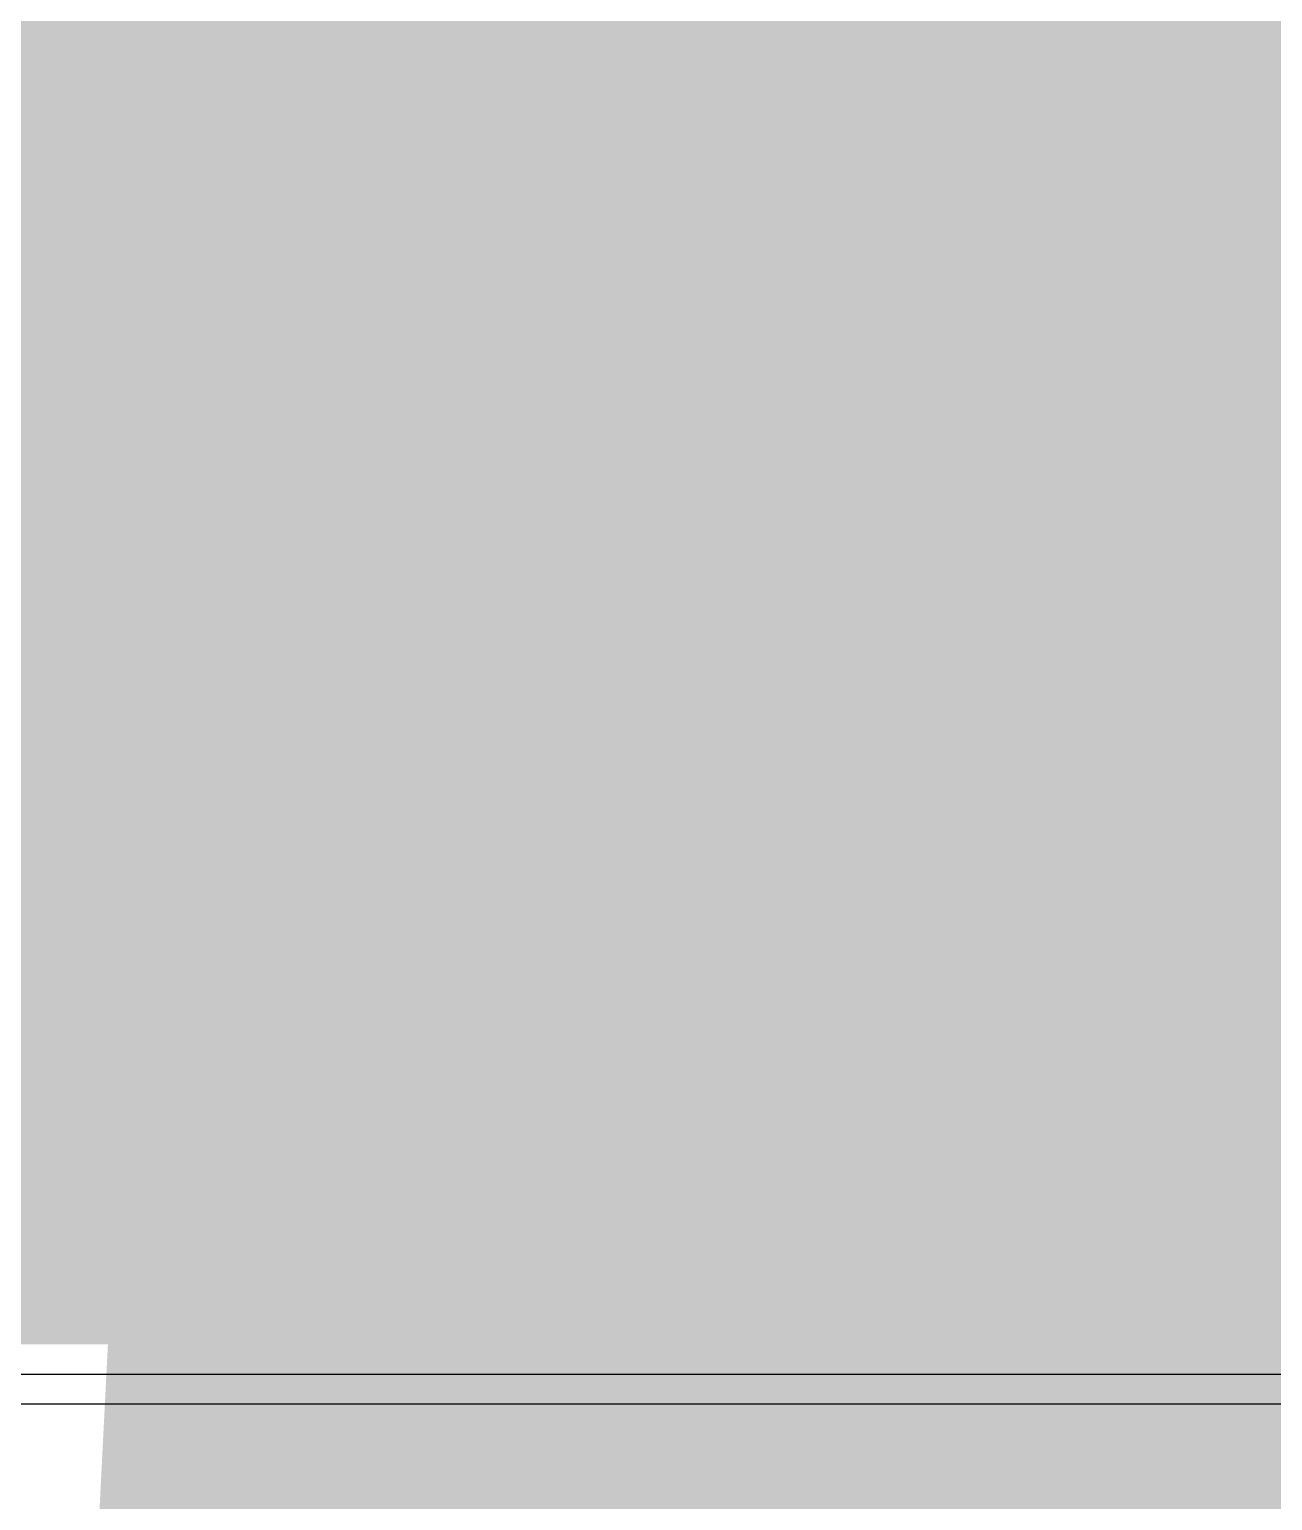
# Model space of a CAD drawing. Extents: x 329124 to 332550, y 6141944 to 6144607.
# Drawn here: x 330351.423 to 330355.593, y 6142991.268 to 6142996.204 of the extents above; entities that cross this region are included whole.
import ezdxf
from ezdxf.enums import TextEntityAlignment as Align

# ---------------------------------------------------------------- set-up
doc = ezdxf.new("R2010")
doc.units = 0
doc.header["$LTSCALE"] = 5
doc.layers.add('P-BUFFER-H 30m', color=51, linetype='Continuous')
doc.layers.add('P-TEMP-BLOCKS', color=250, linetype='Continuous')
doc.styles.add('80L', font='ARIALN.TTF', dxfattribs={"height": 10})

# ---------------------------------------------------------------- blocks, each defined once
blk = doc.blocks.new('Temp_Area_Small_Pink')
at = {"true_color": 0xff8aff}
h = blk.add_hatch(color=211, dxfattribs=at)
h.dxf.hatch_style = 1
h.paths.add_polyline_path([(-16.8271, -9.4366), (16.3319, -9.4366), (16.3319, 9.0537), (-16.8271, 9.0537)])
at = {"color": 250}
for points in [[(-17.0271, -9.6366), (16.5319, -9.6366), (16.5319, 9.2537), (-17.0271, 9.2537)], [(-16.9271, -9.5366), (16.4319, -9.5366), (16.4319, 9.1537), (-16.9271, 9.1537)]]:
    blk.add_lwpolyline(points, close=True, dxfattribs=at)
at = {"color": 250, "style": '80L'}
blk.add_attdef('TEMPORARY', text='', height=9, dxfattribs=at).set_placement((0.001, -0.1485), align=Align.MIDDLE_CENTER)

msp = doc.modelspace()

# ---------------------------------------------------------------- hatches: boundary and pattern name
at = {"layer": 'P-BUFFER-H 30m'}
h = msp.add_hatch(color=256, dxfattribs=at)
h.dxf.hatch_style = 1
edge = h.paths.add_edge_path()
edge.add_line((330352.2229, 6143002.3681), (330237.874, 6143126.3829))
edge.add_arc((330259.9259, 6143146.7161), 29.9955, 178.07408, 222.67787, ccw=False)
edge.add_line((330229.9474, 6143147.7242), (330251.4366, 6143786.7819))
edge.add_arc((330281.4151, 6143785.7739), 29.9955, 155.4209, 178.07408, ccw=False)
edge.add_line((330254.1376, 6143798.2504), (330261.8148, 6143815.0351))
edge.add_arc((330289.0923, 6143802.5585), 29.9955, 133.23276, 155.4209, ccw=False)
edge.add_line((330268.5465, 6143824.4125), (330322.4108, 6143875.0525))
edge.add_line((330322.4108, 6143875.0525), (330324.7512, 6143936.3225))
edge.add_arc((330354.7248, 6143935.1775), 29.9955, 94.20497, 177.81247, ccw=False)
edge.add_line((330352.5254, 6143965.0922), (330581.7572, 6143981.9459))
edge.add_arc((330583.9566, 6143952.0312), 29.9955, 4.20497, 94.20497, ccw=False)
edge.add_line((330613.8713, 6143954.2306), (330615.3376, 6143934.2875))
edge.add_arc((330585.4229, 6143932.0881), 29.9955, -85.79503, 4.20497, ccw=False)
edge.add_line((330587.6223, 6143902.1734), (330402.9745, 6143888.5976))
edge.add_line((330402.9745, 6143888.5976), (330401.5582, 6143851.5212))
edge.add_arc((330371.5846, 6143852.6661), 29.9955, 313.23276, 357.81247, ccw=False)
edge.add_line((330392.1304, 6143830.8121), (330331.0183, 6143773.3582))
edge.add_line((330331.0183, 6143773.3582), (330310.5793, 6143165.5298))
edge.add_line((330310.5793, 6143165.5298), (330425.2678, 6143041.1466))
edge.add_arc((330403.2159, 6143020.8134), 29.9955, -2.9056, 42.67787, ccw=False)
edge.add_line((330433.1728, 6143019.2929), (330410.2319, 6142567.3071))
edge.add_arc((330380.275, 6142568.8276), 29.9955, 267.81184, 357.0944, ccw=False)
edge.add_line((330379.1297, 6142538.854), (330359.1457, 6142539.6176))
edge.add_arc((330360.291, 6142569.5912), 29.9955, 177.0944, 267.81184, ccw=False)
edge.add_line((330330.3341, 6142571.1116), (330352.2229, 6143002.3681))

# ---------------------------------------------------------------- block references
at = {"layer": 'P-TEMP-BLOCKS', "xscale": 0.99984883, "yscale": 0.99984883, "zscale": 0.99984883}
msp.add_blockref('Temp_Area_Small_Pink', (330351.0367, 6143001.227), dxfattribs=at)

doc.saveas('drawing.dxf')
